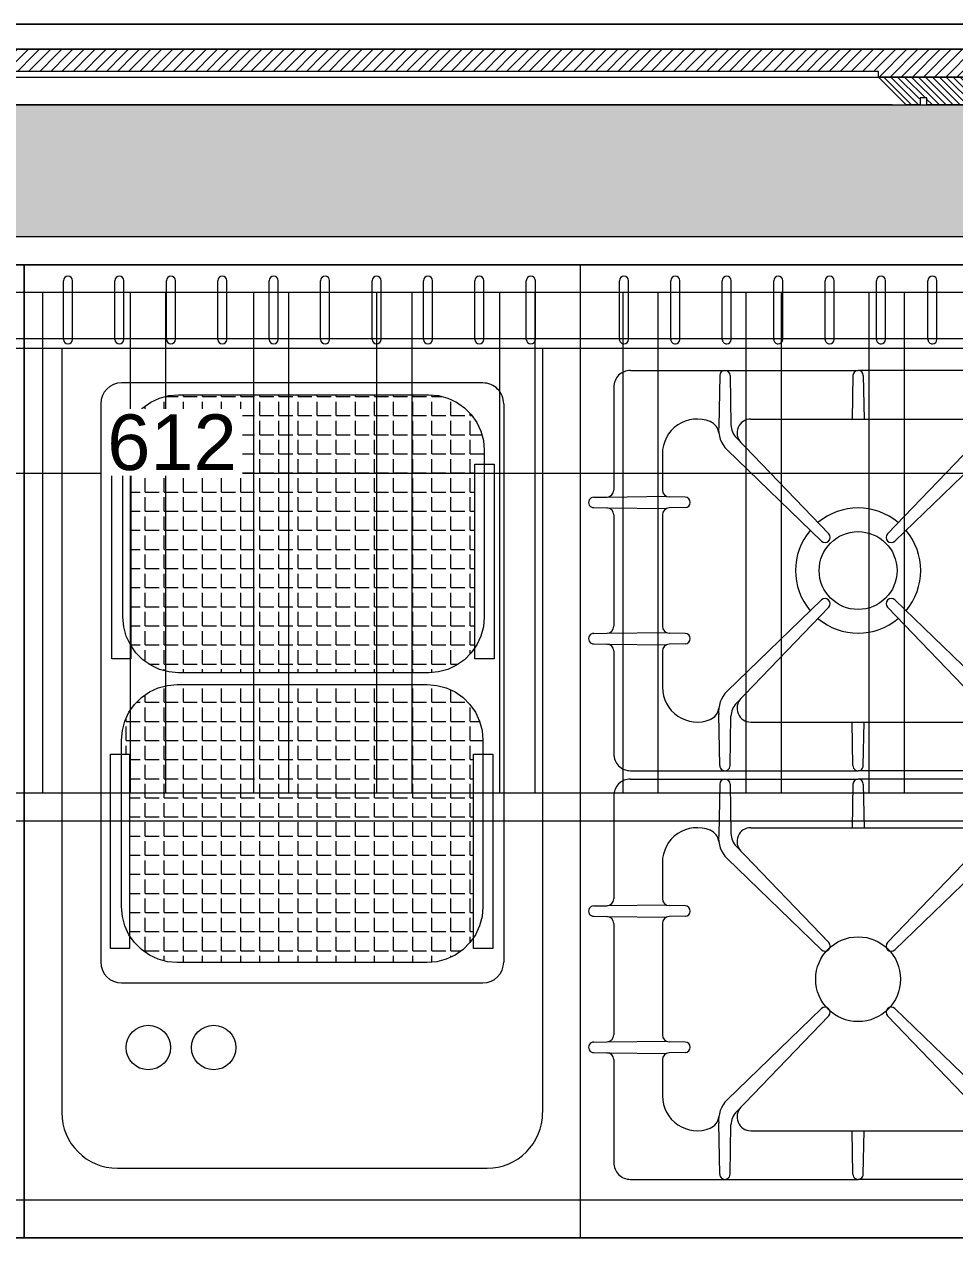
# Model space of a CAD drawing. Header units: millimetres. Extents: x 29001 to 40804, y -8833 to -5892.
# Drawn here: x 35647.2 to 35714.1, y -6174.8 to -6087.5 of the extents above; entities that cross this region are included whole.
import ezdxf

# ---------------------------------------------------------------- set-up
doc = ezdxf.new("R2010")
doc.units = ezdxf.units.MM
doc.layers.get('0').update_dxf_attribs({"lineweight": 0})
doc.layers.get('Defpoints').update_dxf_attribs({"lineweight": 0})
for name, color, linetype, lineweight in [('mutfak-Ekipman', 4, 'Continuous', 0), ('wipeout', 254, 'Continuous', 0), ('xxx_Auto_Duvar_Yesil Alcipan', 93, 'Continuous', 0), ('xxx_Auto_Kaplama_Ahşap', 34, 'Continuous', 0), ('xxx_Auto_Kaplama_Ahşap Tarama', 16, 'Continuous', 0), ('xxx_Auto_Kaplama_Ayna', 173, 'Continuous', 0), ('xxx_Auto_Kaplama_Mermer', 23, 'Continuous', 0), ('xxx_Auto_Kaplama_Mermer Tarama @ 1', 45, 'Continuous', 0), ('xxx_Auto_Olcu_Ic', 33, 'Continuous', 0)]:
    doc.layers.add(name, color=color, linetype=linetype, lineweight=lineweight)
doc.styles.add('AUTOBAN', font='')
doc.styles.get('AUTOBAN').set_extended_font_data('Helvetica Normal Tr')
doc.dimstyles.new('AUTO_DIM_1-20', dxfattribs={"dimtxt": 4, "dimasz": 0.75, "dimexe": 2, "dimexo": 10, "dimgap": 0.2, "dimtad": 1, "dimdec": 0, "dimrnd": 0.5, "dimdsep": 46, "dimtxsty": 'AUTOBAN', "dimblk": 'ARCHTICK', "dimcen": 2, "dimclrd": 256, "dimclre": 256, "dimclrt": 256, "dimadec": 0, "dimazin": 0, "dimtfac": 1, "dimtdec": 0, "dimtix": 1, "dimtofl": 0, "dimtmove": 1, "dimatfit": 3, "dimfxl": 1, "dimtolj": 1, "dimtzin": 0, "dimlwd": -1, "dimlwe": -1, "dimarcsym": 0})
pattern_1 = [(0, (6353.2411, 63990.1), (0, 1.375), [1, -0.375]), (90, (6353.2411, 63990.1), (-1.375, 1e-16), [1, -0.375])]

# ---------------------------------------------------------------- blocks, each defined once
blk = doc.blocks.new('6 AÇIK ATEŞ OCAK 120.70')
at = {"color": 4}
for p, q in [((-11203.342, 12725.185), (-11203.342, 12765.185)), ((-11197.342, 12725.185), (-11197.342, 12765.185)), ((-11197.342, 12725.185), (-11197.342, 12765.185)), ((-11133.342, 12725.185), (-11133.342, 12765.185)), ((-11133.342, 12765.185), (-11133.342, 12725.185)), ((-11133.342, 12765.185), (-11133.342, 12725.185))]:
    blk.add_line(p, q, dxfattribs=at)
at = {"color": 4, "linetype": 'Continuous'}
for p, q in [((-11203.342, 12765.185), (-11203.342, 12725.185)), ((-11203.342, 12725.185), (-11133.342, 12725.185))]:
    blk.add_line(p, q, dxfattribs=at)
at = {"color": 251, "lineweight": 9}
for p, q in [((-11195.742, 12761.568), (-11195.742, 12745.185)), ((-11166.943, 12761.568), (-11166.943, 12745.185)), ((-11166.342, 12761.568), (-11166.342, 12745.185)), ((-11137.542, 12761.568), (-11137.542, 12745.185)), ((-11190.883, 12753.942), (-11183.987, 12747.302)), ((-11190.019, 12754.606), (-11183.459, 12747.831)), ((-11172.66, 12754.611), (-11179.225, 12747.831)), ((-11178.697, 12747.301), (-11171.802, 12753.942)), ((-11161.483, 12753.942), (-11154.587, 12747.302)), ((-11160.619, 12754.606), (-11154.059, 12747.831)), ((-11143.26, 12754.611), (-11149.825, 12747.831)), ((-11149.297, 12747.301), (-11142.402, 12753.942)), ((-11192.242, 12737.47), (-11192.242, 12752.9)), ((-11170.443, 12737.47), (-11170.443, 12752.9)), ((-11162.842, 12737.47), (-11162.842, 12752.9)), ((-11141.042, 12737.47), (-11141.042, 12752.9)), ((-11197.967, 12750.86), (-11202.192, 12750.86)), ((-11197.967, 12750.86), (-11202.192, 12750.86)), ((-11197.967, 12750.21), (-11202.192, 12750.21)), ((-11197.967, 12747.16), (-11202.192, 12747.16)), ((-11197.967, 12747.16), (-11202.192, 12747.16)), ((-11197.967, 12746.51), (-11202.192, 12746.51)), ((-11195.368, 12745.559), (-11192.242, 12745.613)), ((-11167.316, 12745.559), (-11170.443, 12745.613)), ((-11165.968, 12745.559), (-11162.842, 12745.613)), ((-11137.916, 12745.559), (-11141.042, 12745.613)), ((-11195.742, 12728.802), (-11195.742, 12745.185)), ((-11195.368, 12744.811), (-11192.242, 12744.758)), ((-11167.316, 12744.811), (-11170.443, 12744.758)), ((-11166.943, 12728.802), (-11166.943, 12745.185)), ((-11166.342, 12728.802), (-11166.342, 12745.185)), ((-11165.968, 12744.811), (-11162.842, 12744.758)), ((-11137.916, 12744.811), (-11141.042, 12744.758)), ((-11137.542, 12728.802), (-11137.542, 12745.185)), ((-11197.967, 12743.46), (-11202.192, 12743.46)), ((-11197.967, 12743.46), (-11202.192, 12743.46)), ((-11197.967, 12742.81), (-11202.192, 12742.81)), ((-11190.883, 12736.428), (-11183.987, 12743.069)), ((-11178.697, 12743.069), (-11171.802, 12736.428)), ((-11161.483, 12736.428), (-11154.587, 12743.069)), ((-11149.297, 12743.069), (-11142.402, 12736.428)), ((-11190.019, 12735.764), (-11183.459, 12742.54)), ((-11172.66, 12735.759), (-11179.225, 12742.54)), ((-11160.619, 12735.764), (-11154.059, 12742.54)), ((-11143.26, 12735.759), (-11149.825, 12742.54)), ((-11197.967, 12739.76), (-11202.192, 12739.76)), ((-11197.967, 12739.76), (-11202.192, 12739.76)), ((-11197.967, 12739.11), (-11202.192, 12739.11)), ((-11197.967, 12736.06), (-11202.192, 12736.06)), ((-11197.967, 12736.06), (-11202.192, 12736.06)), ((-11195.367, 12735.976), (-11191.83, 12736.036)), ((-11167.318, 12735.976), (-11170.855, 12736.036)), ((-11165.967, 12735.976), (-11162.43, 12736.036)), ((-11137.918, 12735.976), (-11141.455, 12736.036)), ((-11197.967, 12735.41), (-11202.192, 12735.41)), ((-11195.368, 12735.228), (-11191.711, 12735.166)), ((-11167.316, 12735.228), (-11170.974, 12735.166)), ((-11165.968, 12735.228), (-11162.311, 12735.166)), ((-11137.916, 12735.228), (-11141.574, 12735.166)), ((-11197.967, 12732.36), (-11202.192, 12732.36)), ((-11197.967, 12732.36), (-11202.192, 12732.36)), ((-11186.616, 12732.737), (-11186.637, 12731.593)), ((-11185.868, 12732.737), (-11185.847, 12731.593)), ((-11176.816, 12732.737), (-11176.837, 12731.593)), ((-11176.069, 12732.737), (-11176.048, 12731.593)), ((-11157.216, 12732.737), (-11157.237, 12731.593)), ((-11156.468, 12732.737), (-11156.447, 12731.593)), ((-11147.416, 12732.737), (-11147.437, 12731.593)), ((-11146.669, 12732.737), (-11146.648, 12731.593)), ((-11197.967, 12731.71), (-11202.192, 12731.71)), ((-11186.632, 12727.148), (-11186.682, 12731.394)), ((-11185.852, 12727.146), (-11185.802, 12731.395)), ((-11176.833, 12727.147), (-11176.882, 12731.394)), ((-11176.052, 12727.147), (-11176.003, 12731.394)), ((-11157.232, 12727.148), (-11157.282, 12731.394)), ((-11156.452, 12727.146), (-11156.402, 12731.395)), ((-11147.433, 12727.147), (-11147.482, 12731.394)), ((-11146.652, 12727.147), (-11146.603, 12731.394)), ((-11189.73, 12731.102), (-11187.137, 12731.102)), ((-11185.347, 12731.102), (-11177.337, 12731.102)), ((-11175.548, 12731.102), (-11172.943, 12731.102)), ((-11160.33, 12731.102), (-11157.736, 12731.102)), ((-11155.947, 12731.102), (-11147.937, 12731.102)), ((-11146.148, 12731.102), (-11143.542, 12731.102)), ((-11197.967, 12728.66), (-11202.192, 12728.66)), ((-11197.967, 12728.01), (-11202.192, 12728.01)), ((-11194.538, 12727.602), (-11187.13, 12727.602)), ((-11186.616, 12726.167), (-11186.63, 12727.109)), ((-11185.868, 12726.168), (-11185.854, 12727.109)), ((-11185.354, 12727.602), (-11177.331, 12727.602)), ((-11176.816, 12726.167), (-11176.831, 12727.109)), ((-11176.069, 12726.167), (-11176.054, 12727.109)), ((-11175.554, 12727.602), (-11168.147, 12727.602)), ((-11165.138, 12727.602), (-11157.73, 12727.602)), ((-11157.216, 12726.167), (-11157.23, 12727.109)), ((-11156.468, 12726.168), (-11156.454, 12727.109)), ((-11155.954, 12727.602), (-11147.931, 12727.602)), ((-11147.416, 12726.167), (-11147.431, 12727.109)), ((-11146.669, 12726.167), (-11146.654, 12727.109)), ((-11146.154, 12727.602), (-11138.746, 12727.602))]:
    blk.add_line(p, q, dxfattribs=at)
for centre, radius in [((-11181.342, 12745.185), 2.801), ((-11151.942, 12745.185), 3.05)]:
    blk.add_circle(centre, radius, dxfattribs=at)
for centre, radius, start, end in [((-11202.192, 12750.535), 0.325, 90, 179.99998), ((-11202.192, 12750.535), 0.325, 180, 269.99999), ((-11197.967, 12750.535), 0.325, 0, 90), ((-11197.967, 12750.535), 0.325, 270, 0), ((-11181.342, 12745.185), 4.5, 50.01162, 129.98844), ((-11181.342, 12745.185), 4.5, 140.01178, 219.98817), ((-11183.728, 12747.571), 0.374, 225.99967, 44.00033), ((-11178.957, 12747.571), 0.374, 135.99968, 314.00033), ((-11181.342, 12745.185), 4.5, 320.01178, 39.98828), ((-11154.328, 12747.571), 0.374, 225.99967, 44.00033), ((-11149.557, 12747.571), 0.374, 135.99968, 314.00033), ((-11202.192, 12746.835), 0.325, 90, 179.99998), ((-11197.967, 12746.835), 0.325, 0, 90), ((-11202.192, 12746.835), 0.325, 180, 269.99999), ((-11197.967, 12746.835), 0.325, 270, 0), ((-11195.368, 12745.185), 0.374, 90, 270), ((-11167.316, 12745.185), 0.374, 270, 90), ((-11165.968, 12745.185), 0.374, 90, 270), ((-11137.916, 12745.185), 0.374, 270, 90), ((-11202.192, 12743.135), 0.325, 90, 179.99998), ((-11197.967, 12743.135), 0.325, 0, 90), ((-11202.192, 12743.135), 0.325, 180, 269.99999), ((-11197.967, 12743.135), 0.325, 270, 0), ((-11183.728, 12742.799), 0.374, 315.99967, 134.00033), ((-11178.957, 12742.799), 0.374, 45.99967, 224.00033), ((-11154.328, 12742.799), 0.374, 315.99967, 134.00033), ((-11149.557, 12742.799), 0.374, 45.99967, 224.00033), ((-11181.342, 12745.185), 4.5, 230.01161, 309.98833), ((-11202.192, 12739.435), 0.325, 90, 179.99998), ((-11202.192, 12739.435), 0.325, 180, 269.99999), ((-11197.967, 12739.435), 0.325, 0, 90), ((-11197.967, 12739.435), 0.325, 270, 0), ((-11191.242, 12737.47), 1, 180, 313.9224), ((-11171.443, 12737.47), 1, 226.07737, 0), ((-11161.842, 12737.47), 1, 180, 313.9224), ((-11142.042, 12737.47), 1, 226.07737, 0), ((-11202.192, 12735.735), 0.325, 90, 179.99998), ((-11202.192, 12735.735), 0.325, 180, 269.99999), ((-11197.967, 12735.735), 0.325, 0, 90), ((-11197.967, 12735.735), 0.325, 270, 0), ((-11195.368, 12735.602), 0.374, 90, 270), ((-11191.854, 12737.436), 1.4, 270.97869, 313.9224), ((-11191.461, 12737.15), 2, 262.82899, 316.12291), ((-11171.224, 12737.15), 2, 224.07425, 277.17101), ((-11170.831, 12737.436), 1.4, 226.07737, 269.02131), ((-11167.316, 12735.602), 0.374, 270, 90), ((-11165.968, 12735.602), 0.374, 90, 270), ((-11162.454, 12737.436), 1.4, 270.97869, 313.9224), ((-11162.061, 12737.15), 2, 262.82899, 316.12291), ((-11141.823, 12737.15), 2, 224.07425, 277.17101), ((-11141.431, 12737.436), 1.4, 226.07737, 269.02131), ((-11137.916, 12735.602), 0.374, 270, 90), ((-11191.131, 12734.169), 1, 96.31615, 157.81543), ((-11171.554, 12734.169), 1, 22.18329, 83.68434), ((-11161.731, 12734.169), 1, 96.31615, 157.81543), ((-11142.153, 12734.169), 1, 22.18329, 83.68434), ((-11189.742, 12733.602), 2.5, 157.81543, 270.27118), ((-11172.943, 12733.602), 2.5, 270, 22.18329), ((-11160.342, 12733.602), 2.5, 157.81543, 270.27118), ((-11143.542, 12733.602), 2.5, 270, 22.18329), ((-11186.242, 12732.737), 0.374, 0, 180), ((-11176.443, 12732.737), 0.374, 0, 180), ((-11156.842, 12732.737), 0.374, 0, 180), ((-11147.042, 12732.737), 0.374, 0, 180), ((-11202.192, 12732.035), 0.325, 90, 179.99998), ((-11197.967, 12732.035), 0.325, 0, 90), ((-11202.192, 12732.035), 0.325, 180, 269.99999), ((-11197.967, 12732.035), 0.325, 270, 0), ((-11187.137, 12731.602), 0.5, 270, 358.95115), ((-11185.347, 12731.602), 0.5, 181.04885, 270), ((-11177.337, 12731.602), 0.5, 270, 358.95115), ((-11175.548, 12731.602), 0.5, 181.04885, 270), ((-11157.736, 12731.602), 0.5, 270, 358.95115), ((-11155.947, 12731.602), 0.5, 181.04885, 270), ((-11147.937, 12731.602), 0.5, 270, 358.95115), ((-11146.148, 12731.602), 0.5, 181.04885, 270), ((-11202.192, 12728.335), 0.325, 90, 179.99998), ((-11197.967, 12728.335), 0.325, 0, 90), ((-11194.542, 12728.802), 1.2, 180, 270.19383), ((-11168.143, 12728.802), 1.2, 269.80617, 0), ((-11165.142, 12728.802), 1.2, 180, 270.19383), ((-11138.742, 12728.802), 1.2, 269.80617, 0), ((-11202.192, 12728.335), 0.325, 180, 269.99999), ((-11197.967, 12728.335), 0.325, 270, 0), ((-11187.13, 12727.102), 0.5, 0.80012, 90), ((-11185.354, 12727.102), 0.5, 90, 179.1978), ((-11177.331, 12727.102), 0.5, 0.80012, 90), ((-11175.554, 12727.102), 0.5, 90, 179.1978), ((-11157.73, 12727.102), 0.5, 0.80012, 90), ((-11155.954, 12727.102), 0.5, 90, 179.1978), ((-11147.931, 12727.102), 0.5, 0.80012, 90), ((-11146.154, 12727.102), 0.5, 90, 179.1978), ((-11186.242, 12726.159), 0.374, 178.67213, 1.33973), ((-11176.443, 12726.159), 0.374, 178.67213, 1.32923), ((-11156.842, 12726.159), 0.374, 178.67213, 1.33973), ((-11147.042, 12726.159), 0.374, 178.67213, 1.32923)]:
    blk.add_arc(centre, radius, start, end, dxfattribs=at)
blk = doc.blocks.new('G DÜZ OLUKLU IZGARA 7')
for p, q in [((0, 0), (80, 0)), ((0, 0), (80, 0)), ((80, 0), (80, -70)), ((80, 0), (80, -70)), ((0, -6), (80, -6)), ((80, -70), (0, -70)), ((80, -70), (0, -70))]:
    blk.add_line(p, q)
blk = doc.blocks.new('G TEKLİ MAKARNA HAŞ.7')
at = {"lineweight": 9}
h = blk.add_hatch(dxfattribs=at)
h.set_pattern_fill('ANGLE', color=251, scale=5)
h.set_pattern_definition(pattern_1)
h.paths.add_polyline_path([(29.1, -29.35), (29.795, -29.289), (30.468, -29.109), (31.1, -28.814), (31.671, -28.414), (32.164, -27.921), (32.431, -27.54), (32.431, -14.35), (33.1, -14.35), (33.1, -13.35), (33.039, -12.655), (32.859, -11.982), (32.564, -11.35), (32.164, -10.779), (31.671, -10.286), (31.1, -9.886), (30.468, -9.591), (29.795, -9.411), (29.1, -9.35), (11.1, -9.35), (10.405, -9.411), (9.732, -9.591), (9.1, -9.886), (8.529, -10.286), (8.036, -10.779), (7.636, -11.35), (7.341, -11.982), (7.161, -12.655), (7.1, -13.35), (7.1, -14.35), (7.673, -14.35), (7.673, -27.402), (8.036, -27.921), (8.529, -28.414), (9.1, -28.814), (9.732, -29.109), (10.405, -29.289), (11.1, -29.35)])
h = blk.add_hatch(dxfattribs=at)
h.set_pattern_fill('ANGLE', color=251, scale=5)
h.set_pattern_definition(pattern_1)
h.paths.add_polyline_path([(11, -30.2), (10.305, -30.261), (9.632, -30.441), (9, -30.736), (8.429, -31.136), (7.936, -31.629), (7.536, -32.2), (7.241, -32.832), (7.061, -33.505), (7, -34.2), (7, -35.2), (7.573, -35.2), (7.573, -48.252), (7.936, -48.771), (8.429, -49.264), (9, -49.664), (9.632, -49.959), (10.305, -50.139), (11, -50.2), (29, -50.2), (29.695, -50.139), (30.368, -49.959), (31, -49.664), (31.571, -49.264), (32.064, -48.771), (32.331, -48.39), (32.331, -35.2), (33, -35.2), (33, -34.2), (32.939, -33.505), (32.759, -32.832), (32.464, -32.2), (32.064, -31.629), (31.571, -31.136), (31, -30.736), (30.368, -30.441), (29.695, -30.261), (29, -30.2)])
for p, q in [((0, -70), (0, 0)), ((0, 0), (40, 0)), ((0, -70), (0, 0)), ((0, 0), (40, 0)), ((40, 0), (40, -70)), ((40, 0), (40, -70)), ((0, -6), (40, -6)), ((2.7, -6), (2.7, -61)), ((37.3, -6), (37.3, -61)), ((6.7, -65), (33.3, -65)), ((40, -70), (0, -70)), ((40, -70), (0, -70))]:
    blk.add_line(p, q)
at = {"color": 251, "lineweight": 9}
for p, q in [((2.825, -5.375), (2.825, -1.15)), ((3.475, -5.375), (3.475, -1.15)), ((6.525, -5.375), (6.525, -1.15)), ((7.175, -5.375), (7.175, -1.15)), ((7.175, -5.375), (7.175, -1.15)), ((10.225, -5.375), (10.225, -1.15)), ((10.875, -5.375), (10.875, -1.15)), ((10.875, -5.375), (10.875, -1.15)), ((13.925, -5.375), (13.925, -1.15)), ((14.575, -5.375), (14.575, -1.15)), ((14.575, -5.375), (14.575, -1.15)), ((17.625, -5.375), (17.625, -1.15)), ((18.275, -5.375), (18.275, -1.15)), ((18.275, -5.375), (18.275, -1.15)), ((21.325, -5.375), (21.325, -1.15)), ((21.975, -5.375), (21.975, -1.15)), ((21.975, -5.375), (21.975, -1.15)), ((25.025, -5.375), (25.025, -1.15)), ((25.675, -5.375), (25.675, -1.15)), ((25.675, -5.375), (25.675, -1.15)), ((28.725, -5.375), (28.725, -1.15)), ((29.375, -5.375), (29.375, -1.15)), ((29.375, -5.375), (29.375, -1.15)), ((32.425, -5.375), (32.425, -1.15)), ((33.075, -5.375), (33.075, -1.15)), ((33.075, -5.375), (33.075, -1.15)), ((36.125, -5.375), (36.125, -1.15)), ((36.775, -5.375), (36.775, -1.15)), ((36.775, -5.375), (36.775, -1.15)), ((33, -8.5), (7, -8.5)), ((9.1, -9.886), (9.732, -9.591)), ((9.732, -9.591), (10.405, -9.411)), ((10.405, -9.411), (11.1, -9.35)), ((11.1, -9.35), (29.1, -9.35)), ((29.1, -9.35), (29.795, -9.411)), ((29.795, -9.411), (30.468, -9.591)), ((30.468, -9.591), (31.1, -9.886)), ((5.5, -10), (5.5, -50.17)), ((8.036, -10.779), (8.529, -10.286)), ((8.529, -10.286), (9.1, -9.886)), ((31.1, -9.886), (31.671, -10.286)), ((31.671, -10.286), (32.164, -10.779)), ((34.5, -10), (34.5, -50.17)), ((7.636, -11.35), (8.036, -10.779)), ((32.164, -10.779), (32.564, -11.35)), ((7.161, -12.655), (7.341, -11.982)), ((7.341, -11.982), (7.636, -11.35)), ((32.564, -11.35), (32.859, -11.982)), ((32.859, -11.982), (33.039, -12.655)), ((7.1, -13.35), (7.161, -12.655)), ((33.039, -12.655), (33.1, -13.35)), ((7.1, -25.35), (7.1, -13.35)), ((33.1, -13.35), (33.1, -25.35)), ((6.295, -28.35), (6.295, -14.35)), ((6.295, -14.35), (7.673, -14.35)), ((7.673, -14.35), (7.673, -28.35)), ((32.431, -28.35), (32.431, -14.35)), ((32.431, -14.35), (33.809, -14.35)), ((33.809, -14.35), (33.809, -28.35)), ((7.161, -26.045), (7.1, -25.35)), ((7.341, -26.718), (7.161, -26.045)), ((33.039, -26.045), (32.859, -26.718)), ((33.1, -25.35), (33.039, -26.045)), ((7.636, -27.35), (7.341, -26.718)), ((32.859, -26.718), (32.564, -27.35)), ((8.036, -27.921), (7.636, -27.35)), ((8.529, -28.414), (8.036, -27.921)), ((32.164, -27.921), (31.671, -28.414)), ((32.564, -27.35), (32.164, -27.921)), ((7.673, -28.35), (6.295, -28.35)), ((9.1, -28.814), (8.529, -28.414)), ((31.671, -28.414), (31.1, -28.814)), ((33.809, -28.35), (32.431, -28.35)), ((9.732, -29.109), (9.1, -28.814)), ((10.405, -29.289), (9.732, -29.109)), ((11.1, -29.35), (10.405, -29.289)), ((29.1, -29.35), (11.1, -29.35)), ((29.795, -29.289), (29.1, -29.35)), ((30.468, -29.109), (29.795, -29.289)), ((31.1, -28.814), (30.468, -29.109)), ((9, -30.736), (9.632, -30.441)), ((9.632, -30.441), (10.305, -30.261)), ((10.305, -30.261), (11, -30.2)), ((11, -30.2), (29, -30.2)), ((29, -30.2), (29.695, -30.261)), ((29.695, -30.261), (30.368, -30.441)), ((30.368, -30.441), (31, -30.736)), ((7.936, -31.629), (8.429, -31.136)), ((8.429, -31.136), (9, -30.736)), ((31, -30.736), (31.571, -31.136)), ((31.571, -31.136), (32.064, -31.629)), ((7.241, -32.832), (7.536, -32.2)), ((7.536, -32.2), (7.936, -31.629)), ((32.064, -31.629), (32.464, -32.2)), ((32.464, -32.2), (32.759, -32.832)), ((7.061, -33.505), (7.241, -32.832)), ((32.759, -32.832), (32.939, -33.505)), ((7, -34.2), (7.061, -33.505)), ((32.939, -33.505), (33, -34.2)), ((7, -46.2), (7, -34.2)), ((33, -34.2), (33, -46.2)), ((6.195, -49.2), (6.195, -35.2)), ((6.195, -35.2), (7.573, -35.2)), ((7.573, -35.2), (7.573, -49.2)), ((32.331, -49.2), (32.331, -35.2)), ((32.331, -35.2), (33.709, -35.2)), ((33.709, -35.2), (33.709, -49.2)), ((7.061, -46.895), (7, -46.2)), ((33, -46.2), (32.939, -46.895)), ((7.241, -47.568), (7.061, -46.895)), ((32.939, -46.895), (32.759, -47.568)), ((7.536, -48.2), (7.241, -47.568)), ((32.759, -47.568), (32.464, -48.2)), ((7.936, -48.771), (7.536, -48.2)), ((8.429, -49.264), (7.936, -48.771)), ((32.064, -48.771), (31.571, -49.264)), ((32.464, -48.2), (32.064, -48.771)), ((7.573, -49.2), (6.195, -49.2)), ((9, -49.664), (8.429, -49.264)), ((9.632, -49.959), (9, -49.664)), ((31, -49.664), (30.368, -49.959)), ((31.571, -49.264), (31, -49.664)), ((33.709, -49.2), (32.331, -49.2)), ((10.305, -50.139), (9.632, -49.959)), ((11, -50.2), (10.305, -50.139)), ((29, -50.2), (11, -50.2)), ((29.695, -50.139), (29, -50.2)), ((30.368, -49.959), (29.695, -50.139)), ((7, -51.67), (33, -51.67))]:
    blk.add_line(p, q, dxfattribs=at)
for centre in [(8.926, -56.317), (13.632, -56.317)]:
    blk.add_circle(centre, 1.6, dxfattribs=at)
for centre, radius, start, end in [((3.15, -1.15), 0.325, 90, 179.99999), ((3.15, -1.15), 0.325, 0, 89.99998), ((6.85, -1.15), 0.325, 90, 179.99999), ((6.85, -1.15), 0.325, 0, 89.99998), ((10.55, -1.15), 0.325, 90, 179.99999), ((10.55, -1.15), 0.325, 0, 89.99998), ((14.25, -1.15), 0.325, 90, 179.99999), ((14.25, -1.15), 0.325, 0, 89.99998), ((17.95, -1.15), 0.325, 90, 179.99999), ((17.95, -1.15), 0.325, 0, 89.99998), ((21.65, -1.15), 0.325, 90, 179.99999), ((21.65, -1.15), 0.325, 0, 89.99998), ((25.35, -1.15), 0.325, 90, 179.99999), ((25.35, -1.15), 0.325, 0, 89.99998), ((29.05, -1.15), 0.325, 90, 179.99999), ((29.05, -1.15), 0.325, 0, 89.99998), ((32.75, -1.15), 0.325, 90, 179.99999), ((32.75, -1.15), 0.325, 0, 89.99998), ((36.45, -1.15), 0.325, 90, 179.99999), ((36.45, -1.15), 0.325, 0, 89.99998), ((3.15, -5.375), 0.325, 180, 270), ((3.15, -5.375), 0.325, 270, 0), ((6.85, -5.375), 0.325, 180, 270), ((6.85, -5.375), 0.325, 270, 0), ((10.55, -5.375), 0.325, 180, 270), ((10.55, -5.375), 0.325, 270, 0), ((14.25, -5.375), 0.325, 180, 270), ((14.25, -5.375), 0.325, 270, 0), ((17.95, -5.375), 0.325, 180, 270), ((17.95, -5.375), 0.325, 270, 0), ((21.65, -5.375), 0.325, 180, 270), ((21.65, -5.375), 0.325, 270, 0), ((25.35, -5.375), 0.325, 180, 270), ((25.35, -5.375), 0.325, 270, 0), ((29.05, -5.375), 0.325, 180, 270), ((29.05, -5.375), 0.325, 270, 0), ((32.75, -5.375), 0.325, 180, 270), ((32.75, -5.375), 0.325, 270, 0), ((36.45, -5.375), 0.325, 180, 270), ((36.45, -5.375), 0.325, 270, 0), ((7, -10), 1.5, 90, 180), ((33, -10), 1.5, 359.99972, 90), ((7, -50.17), 1.5, 180, 270), ((33, -50.17), 1.5, 270, 359.99972)]:
    blk.add_arc(centre, radius, start, end, dxfattribs=at)
for centre, start, end in [((6.7, -61), 180, 270), ((33.3, -61), 270, 0)]:
    blk.add_arc(centre, 4, start, end)
blk = doc.blocks.new('A$C3D3D1144')
at = {"color": 40, "linetype": 'Continuous'}
for p, q in [((300, 74.598), (0, 74.598)), ((300, 72.598), (0, 72.598)), ((0, 4.598), (300, 4.598))]:
    blk.add_line(p, q, dxfattribs=at)
at = {"color": 251}
blk.add_lwpolyline([(2.541, 69.29), (253.841, 69.29), (253.841, 7.29), (2.541, 7.29)], close=True, dxfattribs=at)
blk = doc.blocks.new('A$C03FD2C9A')
at = {"color": 4}
for p, q in [((170, 40), (0, 40)), ((167.469, 38), (2.531, 38)), ((2.531, 2), (167.469, 2)), ((0, 0), (170, 0))]:
    blk.add_line(p, q, dxfattribs=at)
at = {"color": 251}
for p, q in [((81.301, 38), (81.301, 2)), ((87.629, 38), (87.629, 2)), ((90.16, 38), (90.16, 2)), ((96.487, 38), (96.487, 2)), ((99.018, 38), (99.018, 2)), ((105.346, 38), (105.346, 2)), ((107.877, 38), (107.877, 2)), ((114.204, 38), (114.204, 2)), ((116.735, 38), (116.735, 2)), ((123.063, 38), (123.063, 2)), ((125.594, 38), (125.594, 2)), ((131.921, 38), (131.921, 2)), ((134.452, 38), (134.452, 2)), ((140.78, 38), (140.78, 2)), ((143.311, 38), (143.311, 2))]:
    blk.add_line(p, q, dxfattribs=at)
blk = doc.blocks.new('_ArchTick')
at = {"color": 0, "linetype": 'ByBlock', "const_width": 0.15}
blk.add_lwpolyline([(-0.5, -0.5), (0.5, 0.5)], dxfattribs=at)
blk = doc.blocks.new('*D303')
at = {"layer": 'Defpoints', "color": 0, "transparency": 16777216}
for p in [(35352.164, -6116.648, 0.023), (35963.421, -6116.578, 0.023), (35963.421, -6119.797)]:
    blk.add_point(p, dxfattribs=at)
at = {"layer": 'xxx_Auto_Olcu_Ic', "transparency": 16777216}
for p, q in [((35352.164, -6119.797), (35963.421, -6119.797)), ((35352.164, -6126.648), (35352.164, -6121.797)), ((35963.421, -6126.578), (35963.421, -6121.797))]:
    blk.add_line(p, q, dxfattribs=at)
at = {"layer": 'xxx_Auto_Olcu_Ic', "transparency": 16777216, "xscale": 0.75, "yscale": 0.75, "zscale": 0.75, "rotation": 180}
blk.add_blockref('_ArchTick', (35352.164, -6119.797), dxfattribs=at)
at = {"layer": 'xxx_Auto_Olcu_Ic', "transparency": 16777216, "xscale": 0.75, "yscale": 0.75, "zscale": 0.75}
blk.add_blockref('_ArchTick', (35963.421, -6119.797), dxfattribs=at)
at = {"layer": 'xxx_Auto_Olcu_Ic', "transparency": 16777216, "insert": (35657.793, -6117.597), "char_height": 4, "attachment_point": 5, "style": 'AUTOBAN', "bg_fill": 3, "box_fill_scale": 1.1, "bg_fill_color": 256, "bg_fill_true_color": 13158600, "bg_fill_transparency": 0}
blk.add_mtext('\\A1;612', dxfattribs=at)

msp = doc.modelspace()

# ---------------------------------------------------------------- hatches: boundary and pattern name
at = {"layer": 'xxx_Auto_Kaplama_Ahşap'}
h = msp.add_hatch(dxfattribs=at)
h.set_pattern_fill('JIS_WOOD', color=256, scale=0.8)
h.set_pattern_definition([(45, (7242.13747, 44257.3772), (-0.3999999993, 0.3999999993), [])])
h.paths.add_polyline_path([(35923.297, -6089.294), (35338.161, -6089.294), (35340.161, -6091.293), (35923.297, -6091.293)])
at = {"layer": 'xxx_Auto_Kaplama_Ahşap Tarama'}
h = msp.add_hatch(dxfattribs=at)
h.set_pattern_fill('JIS_WOOD', color=256, scale=0.5, angle=-90)
h.set_pattern_definition([(315, (137625.9627, 50095.7463), (0.2499999996, 0.2499999996), [])])
h.paths.add_polyline_path([(35711.569, -6092.799), (35711.569, -6093.299), (35710.569, -6093.299), (35708.595, -6091.299), (35722.569, -6091.299), (35720.569, -6093.299), (35719.569, -6093.299), (35719.569, -6092.799), (35719.069, -6092.799), (35719.069, -6093.299), (35712.069, -6093.299), (35712.069, -6092.799)])
at = {"layer": 'xxx_Auto_Kaplama_Mermer Tarama @ 1', "true_color": 0xb0a4a0}
h = msp.add_hatch(dxfattribs=at)
h.set_pattern_fill('DOTS', color=253, scale=1.5, angle=540)
h.set_pattern_definition([(180, (-5781.235, 47363.3157), (-1.190625, -2.38125), [0, -2.38125])])
edge = h.paths.add_edge_path()
edge.add_line((35342.166, -6093.297), (35963.513, -6093.297))
edge.add_line((35963.513, -6093.297), (35963.513, -6102.797))
edge.add_line((35963.513, -6102.797), (35352.163, -6102.797))
edge.add_line((35352.163, -6102.797), (35352.163, -6247.797))
edge.add_line((35352.163, -6247.797), (35387.162, -6247.797))
edge.add_line((35387.162, -6247.797), (35387.191, -6270.404))
edge.add_line((35387.191, -6270.404), (35387.191, -6293.404))
edge.add_arc((35402.581, -6292.438), 15.42, 183.59295, 227.65543)
edge.add_arc((35402.581, -6292.438), 15.42, 227.65543, 260.31237)
edge.add_line((35399.986, -6307.638), (35965.925, -6309.293))
edge.add_line((35965.925, -6309.293), (35965.925, -6315.939))
edge.add_line((35965.925, -6315.939), (35965.925, -6331.29))
edge.add_arc((35937.903, -6325.774), 28.56, 279.00969, 348.86376, ccw=False)
edge.add_line((35942.375, -6353.982), (35883.379, -6353.841))
edge.add_line((35883.379, -6353.841), (35875.453, -6353.822))
edge.add_line((35875.453, -6353.822), (35368.633, -6352.612))
edge.add_arc((35368.622, -6326.113), 26.5, 183.30042, 270.02524, ccw=False)
edge.add_line((35342.166, -6327.638), (35342.166, -6093.297))

# ---------------------------------------------------------------- linework, layer by layer
at = {"layer": 'xxx_Auto_Duvar_Yesil Alcipan', "linetype": 'Continuous'}
msp.add_line((35336.987, -6087.496, 0.023), (35969.725, -6087.497, 0.023), dxfattribs=at)
at = {"layer": 'xxx_Auto_Kaplama_Ahşap', "linetype": 'Continuous'}
for p, q in [((35340.161, -6089.296, 0.023), (35967.925, -6089.297, 0.023)), ((35965.925, -6091.296, 0.023), (35340.161, -6091.296, 0.023))]:
    msp.add_line(p, q, dxfattribs=at)
at = {"layer": 'xxx_Auto_Kaplama_Ahşap', "elevation": 0.023}
msp.add_lwpolyline([(35336.987, -6088.122), (35338.161, -6089.297), (35967.925, -6089.297), (35969.725, -6087.497), (35336.987, -6087.496)], dxfattribs=at)
msp.add_lwpolyline([(35340.161, -6091.296), (35965.925, -6091.296), (35967.925, -6089.297), (35338.161, -6089.297)], close=True, dxfattribs=at)
at = {"layer": 'xxx_Auto_Kaplama_Ahşap', "linetype": 'Continuous', "elevation": 0.023}
msp.add_lwpolyline([(35722.619, -6091.297), (35720.619, -6093.297), (35719.619, -6093.297), (35719.619, -6092.797), (35719.119, -6092.797), (35719.12, -6093.297), (35712.119, -6093.303), (35712.119, -6092.797), (35711.619, -6092.797), (35711.619, -6093.297), (35710.619, -6093.297), (35708.619, -6091.297)], close=True, dxfattribs=at)
msp.add_lwpolyline([(35722.619, -6091.297), (35720.619, -6093.297), (35719.619, -6093.297), (35719.619, -6092.797), (35719.119, -6092.797), (35719.12, -6093.297), (35712.119, -6093.303), (35712.119, -6092.797), (35711.619, -6092.797), (35711.619, -6093.297), (35710.619, -6093.297), (35708.619, -6091.297)], close=True, dxfattribs=at)
at = {"layer": 'xxx_Auto_Kaplama_Ahşap Tarama', "elevation": 0.023}
msp.add_lwpolyline([(35709.615, -6093.297), (35593.799, -6093.294)], dxfattribs=at)
at = {"layer": 'xxx_Auto_Kaplama_Ayna', "elevation": 0.023}
msp.add_lwpolyline([(35597.464, -6090.897), (35597.464, -6091.297), (35708.62, -6091.3), (35708.62, -6090.9), (35597.464, -6090.897)], dxfattribs=at)
at = {"layer": 'xxx_Auto_Kaplama_Mermer', "elevation": 0.023}
msp.add_lwpolyline([(35342.166, -6093.297), (35963.513, -6093.297), (35963.513, -6102.797), (35352.163, -6102.797), (35352.163, -6247.797), (35387.162, -6247.797), (35387.191, -6293.404), (35387.191, -6293.404, 0.347843), (35399.986, -6307.638), (35405.176, -6307.638), (35965.925, -6309.293), (35965.925, -6322.584), (35965.925, -6331.29, -0.138789), (35958.844, -6345.013, -0.20399), (35942.375, -6353.982), (35368.619, -6352.611, -0.39745), (35342.166, -6327.638), (35342.166, -6093.297)], format="xyb", dxfattribs=at)

# ---------------------------------------------------------------- block references
for name, p in [('A$C3D3D1144', (35567.164, -6179.397, 0.023)), ('A$C03FD2C9A', (35567.164, -6144.798, 0.023))]:
    msp.add_blockref(name, p)
at = {"layer": 'mutfak-Ekipman'}
for name, p in [('G DÜZ OLUKLU IZGARA 7', (35567.164, -6104.798, 0.023)), ('G DÜZ OLUKLU IZGARA 7', (35567.164, -6104.798, 0.023)), ('G TEKLİ MAKARNA HAŞ.7', (35647.164, -6104.798, 0.023))]:
    msp.add_blockref(name, p, dxfattribs=at)
at = {"layer": 'mutfak-Ekipman', "rotation": 270}
msp.add_blockref('6 AÇIK ATEŞ OCAK 120.70', (22961.979, -17308.14, 0.023), dxfattribs=at)

# ---------------------------------------------------------------- next in the draw order: dimensions: what is measured, and where the dimension line sits
at = {"layer": 'xxx_Auto_Olcu_Ic'}
dim = msp.add_linear_dim(base=(35963.421, -6119.797), p1=(35352.164, -6116.648, 0.023), p2=(35963.421, -6116.578, 0.023), dimstyle='AUTO_DIM_1-20', override={"dimtfill": 1}, dxfattribs=at)
dim.commit()
dim.dimension.update_dxf_attribs({"geometry": '*D303', "text_midpoint": (35657.793, -6117.597)})

# ---------------------------------------------------------------- next in the draw order: wipeouts: each hides what was drawn before it
msp.add_wipeout([(35597.46, -6090.902), (35597.46, -6091.102), (35597.46, -6091.303), (35708.619, -6091.303), (35708.619, -6090.9)]).translate(0, 0, 0.023).dxf.layer = 'wipeout'

# ---------------------------------------------------------------- next in the draw order: linework, layer by layer
at = {"layer": 'xxx_Auto_Kaplama_Ayna', "elevation": 0.023}
msp.add_lwpolyline([(35597.46, -6090.902), (35597.46, -6091.302), (35708.62, -6091.3), (35708.62, -6090.9), (35597.46, -6090.902)], dxfattribs=at)

doc.saveas('drawing.dxf')
